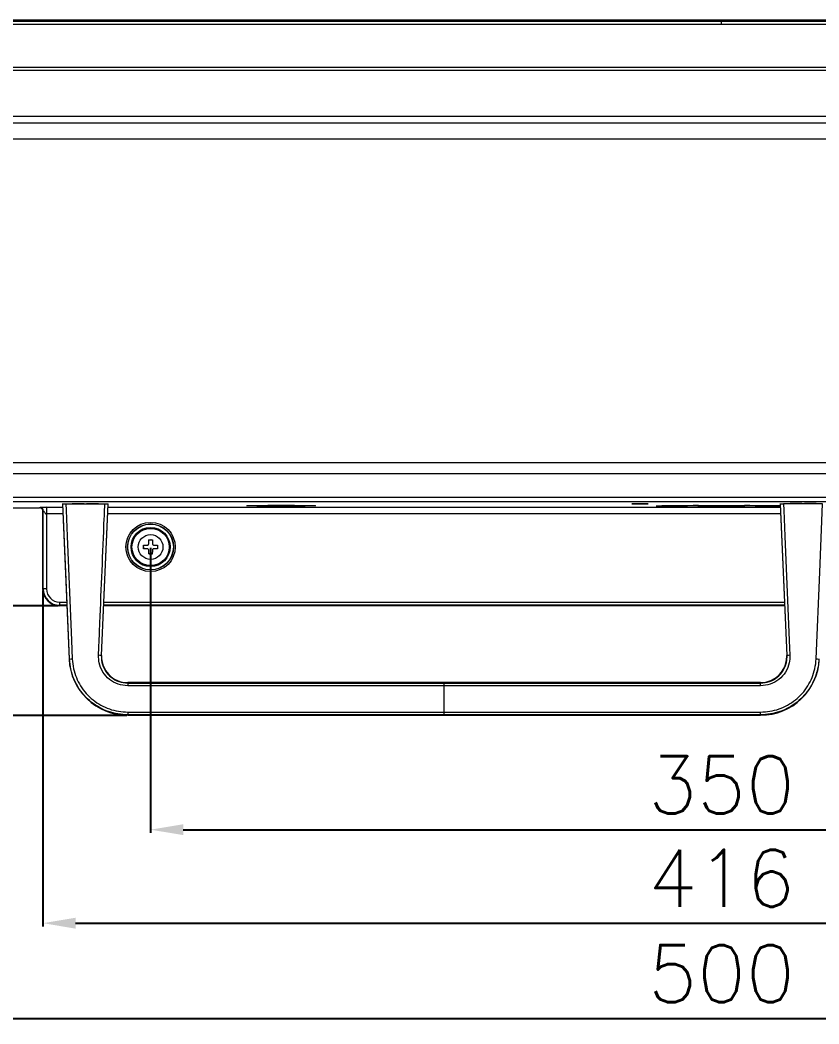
# Model space of a CAD drawing. Extents: x 1944 to 4044, y -46 to 2924.
# Drawn here: x 2316.9 to 2561.7, y 396.9 to 704.8 of the extents above; entities that cross this region are included whole.
import ezdxf

# ---------------------------------------------------------------- set-up
doc = ezdxf.new("R2010")
doc.units = 0
doc.header["$LTSCALE"] = 23.1
doc.layers.get('0').update_dxf_attribs({"linetype": 'CONTINUOUS'})
doc.layers.get('Defpoints').update_dxf_attribs({"linetype": 'CONTINUOUS'})
doc.styles.get("Standard").update_dxf_attribs({"font": 'txt.shx', "bigfont": 'whgtxt.shx'})
doc.dimstyles.get("Standard").update_dxf_attribs({"dimtxt": 2.5, "dimasz": 0.18, "dimexe": 0.18, "dimexo": 0.0625, "dimgap": 0.09, "dimtad": 0, "dimtih": 1, "dimtoh": 1, "dimdec": 4, "dimzin": 0, "dimdsep": 46, "dimtxsty": 'Standard', "dimcen": 0.09, "dimadec": 0, "dimazin": 0, "dimtp": 0.001, "dimtm": 0.001, "dimtfac": 1, "dimtdec": 4, "dimtofl": 0, "dimtmove": 0, "dimatfit": 0, "dimfxl": 0, "dimtolj": 1, "dimtzin": 0, "dimarcsym": 0})

# ---------------------------------------------------------------- blocks, each defined once
blk = doc.blocks.new('*D80')
at = {"color": 2, "lineweight": -2, "transparency": 16777216}
for p, q in [((2281.88, 566.87), (2281.88, 397.58)), ((2781.88, 566.87), (2781.88, 397.58)), ((2291.88, 398.58), (2771.88, 398.58))]:
    blk.add_line(p, q, dxfattribs=at)
at = {"color": 2, "transparency": 16777216}
for points in [[(2291.88, 400.25), (2291.88, 396.91), (2281.88, 398.58)], [(2771.88, 400.25), (2771.88, 396.91), (2781.88, 398.58)]]:
    blk.add_solid(points, dxfattribs=at)
at = {"layer": 'Defpoints', "color": 0, "transparency": 16777216}
for p in [(2281.88, 567.17), (2781.88, 567.17), (2781.88, 398.58)]:
    blk.add_point(p, dxfattribs=at)
at = {"color": 2, "transparency": 16777216, "insert": (2531.88, 412.33), "char_height": 17.5, "attachment_point": 5}
blk.add_mtext('\\A1;500', dxfattribs=at)
blk = doc.blocks.new('*D81')
at = {"color": 2, "lineweight": -2, "transparency": 16777216}
for p, q in [((2323.88, 529.79), (2323.88, 426.81)), ((2739.88, 529.79), (2739.88, 426.81)), ((2333.88, 427.81), (2729.88, 427.81))]:
    blk.add_line(p, q, dxfattribs=at)
at = {"color": 2, "transparency": 16777216}
for points in [[(2333.88, 429.48), (2333.88, 426.14), (2323.88, 427.81)], [(2729.88, 429.48), (2729.88, 426.14), (2739.88, 427.81)]]:
    blk.add_solid(points, dxfattribs=at)
at = {"layer": 'Defpoints', "color": 0, "transparency": 16777216}
for p in [(2323.88, 530.09), (2739.88, 530.09), (2739.88, 427.81)]:
    blk.add_point(p, dxfattribs=at)
at = {"color": 2, "transparency": 16777216, "insert": (2531.88, 441.56), "char_height": 17.5, "attachment_point": 5}
blk.add_mtext('\\A1;416', dxfattribs=at)
blk = doc.blocks.new('*D82')
at = {"color": 2, "lineweight": -2, "transparency": 16777216}
for p, q in [((2356.88, 542.87), (2356.88, 455.48)), ((2706.88, 542.87), (2706.88, 455.48)), ((2366.88, 456.48), (2696.88, 456.48))]:
    blk.add_line(p, q, dxfattribs=at)
at = {"color": 2, "transparency": 16777216}
for points in [[(2366.88, 458.15), (2366.88, 454.82), (2356.88, 456.48)], [(2696.88, 458.15), (2696.88, 454.82), (2706.88, 456.48)]]:
    blk.add_solid(points, dxfattribs=at)
at = {"layer": 'Defpoints', "color": 0, "transparency": 16777216}
for p in [(2356.88, 543.17), (2706.88, 543.17), (2706.88, 456.48)]:
    blk.add_point(p, dxfattribs=at)
at = {"color": 2, "transparency": 16777216, "insert": (2531.88, 470.23), "char_height": 17.5, "attachment_point": 5}
blk.add_mtext('\\A1;350', dxfattribs=at)
blk = doc.blocks.new('*D83')
at = {"color": 2, "lineweight": -2, "transparency": 16777216}
for p, q in [((2297.1, 704.67), (2175.76, 704.67)), ((2176.76, 501.49), (2176.76, 694.67)), ((2349.58, 491.49), (2175.76, 491.49))]:
    blk.add_line(p, q, dxfattribs=at)
at = {"color": 2, "transparency": 16777216}
for points in [[(2175.09, 694.67), (2178.43, 694.67), (2176.76, 704.67)], [(2175.09, 501.49), (2178.43, 501.49), (2176.76, 491.49)]]:
    blk.add_solid(points, dxfattribs=at)
at = {"layer": 'Defpoints', "color": 0, "transparency": 16777216}
for p in [(2176.76, 704.67), (2297.4, 704.67), (2349.88, 491.49)]:
    blk.add_point(p, dxfattribs=at)
at = {"color": 2, "transparency": 16777216, "insert": (2163.01, 598.08), "char_height": 17.5, "attachment_point": 5, "rotation": 90}
blk.add_mtext('\\A1;213.2', dxfattribs=at)
blk = doc.blocks.new('*D84')
at = {"color": 2, "lineweight": -2, "transparency": 16777216}
for p, q in [((2286.58, 675.09), (2206.19, 675.09)), ((2207.19, 535.09), (2207.19, 665.09)), ((2328.58, 525.09), (2206.19, 525.09))]:
    blk.add_line(p, q, dxfattribs=at)
at = {"color": 2, "transparency": 16777216}
for points in [[(2205.53, 665.09), (2208.86, 665.09), (2207.19, 675.09)], [(2205.53, 535.09), (2208.86, 535.09), (2207.19, 525.09)]]:
    blk.add_solid(points, dxfattribs=at)
at = {"layer": 'Defpoints', "color": 0, "transparency": 16777216}
for p in [(2207.19, 675.09), (2286.88, 675.09), (2328.88, 525.09)]:
    blk.add_point(p, dxfattribs=at)
at = {"color": 2, "transparency": 16777216, "insert": (2193.44, 600.09), "char_height": 17.5, "attachment_point": 5, "rotation": 90}
blk.add_mtext('\\A1;150', dxfattribs=at)
blk = doc.blocks.new('A$C7AF3309A')
at = {"color": 8, "linetype": 'Continuous', "lineweight": 15}
for p, q in [((250, 290.25), (250, 290.6)), ((21.7, 154.9), (416.87, 154.9)), ((416.86, 151.39), (21.7, 151.39)), ((21.7, 144.3), (416.86, 144.3)), ((416.86, 142.82), (21.7, 142.82)), ((243, 141.34), (243, 141.68)), ((257, 141.34), (257, 141.68)), ((43.12, 141.17), (48.06, 141.17)), ((48.15, 139.17), (43.12, 139.17)), ((268.15, 139.17), (61.85, 139.17)), ((61.94, 141.17), (268.06, 141.17)), ((47.12, 112.13), (49.29, 112.13)), ((49.33, 111.13), (47.12, 111.13)), ((269.34, 111.13), (60.65, 111.13)), ((60.7, 112.13), (269.3, 112.13))]:
    blk.add_line(p, q, dxfattribs=at)
at = {"color": 7, "linetype": 'Continuous', "lineweight": 15}
for p, q in [((29, 276.12), (471, 276.12)), ((471, 275.1), (29, 275.1)), ((21.7, 259.11), (478.3, 259.11)), ((368, 261.01), (23, 261.01)), ((478.3, 254.11), (21.7, 254.11)), ((48.02, 142.17), (50.02, 94.65)), ((48.13, 142.29), (48.11, 142.31)), ((51, 142.31), (51, 142.31)), ((51, 142.31), (54.6, 142.31)), ((54.6, 142.31), (54.6, 142.31)), ((55.4, 142.31), (55.4, 142.31)), ((55.4, 142.31), (59, 142.31)), ((59, 142.31), (59, 142.31)), ((61.87, 142.29), (59.88, 95.76)), ((60, 95.75), (61.98, 142.17)), ((61.87, 142.29), (61.89, 142.31)), ((243, 141.68), (257, 141.68)), ((268.02, 142.17), (270, 95.75)), ((268.13, 142.29), (268.11, 142.31)), ((270.12, 95.76), (268.13, 142.29)), ((274.6, 142.31), (271, 142.31)), ((271, 142.31), (271, 142.31)), ((274.6, 142.31), (274.6, 142.31)), ((275.4, 142.31), (275.4, 142.31)), ((279, 142.31), (275.4, 142.31)), ((279, 142.31), (279, 142.31)), ((12.07, 141.01), (41, 141.01)), ((41, 141.01), (41.12, 141.13)), ((42.12, 140.13), (42, 140.01)), ((42, 116.01), (42, 140.01)), ((42.12, 116.13), (42.12, 140.13)), ((43.12, 139.17), (43.12, 116.13)), ((257, 141.34), (243, 141.34)), ((72.86, 129.43), (72.83, 129.26)), ((74.46, 131.12), (74.34, 131.09)), ((74.45, 130.05), (74.47, 131.17)), ((76.04, 129.56), (77.16, 129.54)), ((77.18, 129.19), (77.16, 129.36)), ((72.82, 128.91), (72.84, 128.66)), ((73.96, 128.46), (72.84, 128.48)), ((74.42, 126.9), (74.79, 126.83)), ((75.55, 127.97), (75.53, 126.85)), ((77.14, 128.58), (77.18, 128.84)), ((42, 116.01), (42.12, 116.13)), ((43.12, 116.13), (42.12, 116.13)), ((47.12, 111.13), (47, 111.01)), ((49.33, 111.01), (47, 111.01)), ((47.12, 112.13), (47.12, 111.13)), ((269.35, 111.01), (60.65, 111.01)), ((59.88, 95.76), (60, 95.75)), ((270.12, 95.76), (270, 95.75)), ((50.14, 94.66), (50.02, 94.65)), ((68, 87.4), (68, 87.29)), ((262, 87.4), (68, 87.4)), ((262, 87.4), (262, 87.29)), ((68, 77.54), (68, 77.42)), ((68, 77.42), (262, 77.42)), ((262, 77.54), (262, 77.42))]:
    blk.add_line(p, q, dxfattribs=at)
at = {"color": 7, "linetype": 'Continuous', "lineweight": 15, "flags": 128}
for points in [[(29, 290.25), (31, 290.25), (39, 290.25), (71, 290.25), (199, 290.25), (250, 290.25)], [(250, 290.25), (252, 290.25), (260, 290.25), (292, 290.25), (420, 290.25), (439.97, 290.25), (471, 290.25)], [(250, 289.28), (201.5, 289.28), (29, 289.28)], [(471, 289.28), (422.5, 289.28), (250, 289.28)], [(50.14, 94.66), (49.01, 121.3), (48.13, 142.29)], [(49.01, 142.28), (49.09, 140.28), (49.42, 132.29), (50.75, 100.32), (50.98, 94.69)], [(269.01, 142.28), (269.09, 140.28), (269.43, 132.29), (270.77, 100.32), (270.96, 95.8)], [(279.02, 94.69), (280.12, 121.33), (280.99, 142.28)], [(75.57, 131.12), (75.14, 131.19), (75.12, 131.19)]]:
    blk.add_lwpolyline(points, dxfattribs=at)
at = {"color": 7, "linetype": 'Continuous', "lineweight": 15}
for radius in [7.55, 7.05, 7.01, 6, 5.7, 3.79, 3.79]:
    blk.add_circle((75, 129.01), radius, dxfattribs=at)
for centre, radius, start, end in [((49.5, -131.92), 227.91, 87.3893, 87.6006), ((68, 95.41), 8.01, 177.5545, 270), ((262, 95.41), 8.01, 270, 2.4455), ((262, 95.41), 8.01, 0, 2.4455), ((280.5, -131.92), 227.91, 92.3994, 92.6107), ((68, 95.41), 17.99, 182.4171, 270), ((30.02, 586.92), 492.68, 272.3408, 272.4385), ((262, 95.41), 8.01, 270, 0), ((262, 95.41), 17.99, 270, 357.5829), ((299.98, 586.92), 492.68, 267.5615, 267.6592), ((380.5, 86.63), 312.51, 179.8796, 180.0336), ((-50.51, 86.63), 312.51, 359.9664, 0.1204), ((407.43, 78.19), 339.43, 179.969, 180.1109), ((-77.43, 78.19), 339.43, 359.8891, 0.031)]:
    blk.add_arc(centre, radius, start, end, dxfattribs=at)
for centre, major_axis in [((115, 141.66), (10.5, 0)), ((225, 142.25), (2.5, 0))]:
    blk.add_ellipse(centre, major_axis=major_axis, ratio=0.013091, dxfattribs=at)
for centre, major_axis, ratio, start_param, end_param in [((243, 141.51), (13, 0), 0.013091, 1.570796, 4.712389), ((257, 141.51), (13, 0), 0.013091, 0.555765, 1.570796), ((41, 140.01), (-0.707, -0.707), 0.999829, 2.35628, 3.926905), ((257, 141.51), (13, 0), 0.013091, 4.712389, 5.728538), ((47, 116.01), (-3.54, -3.54), 0.999829, 5.497873, 7.068498), ((47.12, 116.13), (3.54, 3.54), 0.999897, 2.35628, 3.926905), ((47.12, 116.13), (-2.83, -2.83), 0.999829, 5.497873, 7.068498)]:
    blk.add_ellipse(centre, major_axis=major_axis, ratio=ratio, start_param=start_param, end_param=end_param, dxfattribs=at)
for points, knots in [([(250, 290.6), (242.4, 290.6), (227.64, 290.6), (206.15, 290.6), (185.97, 290.6), (167.08, 290.6), (149.6, 290.6), (133.49, 290.6), (118.75, 290.6), (105.26, 290.6), (92.47, 290.6), (80.15, 290.6), (68.09, 290.6), (56.65, 290.6), (48.24, 290.6), (42.66, 290.6), (39.73, 290.6), (36.85, 290.6), (34.01, 290.6), (31.16, 290.6), (28.15, 290.6), (25.08, 290.6), (22.24, 290.59), (19.89, 290.59), (18.37, 290.57), (17.73, 290.55), (17.88, 290.54), (17.89, 290.54)], [0, 0, 0, 0, 0.0955976, 0.1857287, 0.2703943, 0.3495949, 0.4233305, 0.4904297, 0.5522566, 0.6088106, 0.6600911, 0.7132813, 0.7638148, 0.8117871, 0.8571977, 0.8697017, 0.8819965, 0.8940821, 0.9059586, 0.9176334, 0.9300069, 0.943734, 0.956778, 0.9705005, 0.9845646, 0.9988094, 1, 1, 1, 1]), ([(483.96, 290.6), (483.97, 290.6), (484.03, 290.6), (483.71, 290.6), (483.03, 290.6), (481.91, 290.6), (480.45, 290.6), (478.67, 290.6), (476.63, 290.6), (474.41, 290.6), (470.88, 290.6), (466.09, 290.6), (460.09, 290.6), (454.03, 290.6), (447.62, 290.6), (440.6, 290.6), (432.69, 290.6), (423.49, 290.6), (412.91, 290.6), (400.87, 290.6), (387.74, 290.6), (373.51, 290.6), (358.19, 290.6), (342.11, 290.6), (325.33, 290.6), (307.88, 290.6), (289.45, 290.6), (270.05, 290.6), (256.79, 290.6), (250, 290.6)], [0, 0, 0, 0, 0.0005051, 0.0101197, 0.0197654, 0.0294583, 0.0391896, 0.048949, 0.0587291, 0.0685173, 0.0783105, 0.1030428, 0.1279623, 0.153073, 0.1784891, 0.2077466, 0.2405567, 0.2769191, 0.3223381, 0.3723019, 0.42681, 0.4858617, 0.5494564, 0.6175937, 0.6859979, 0.7584403, 0.8349211, 0.9154407, 1, 1, 1, 1]), ([(48.13, 142.29), (48.14, 142.29), (48.16, 142.29), (48.34, 142.28), (48.6, 142.28), (48.84, 142.28), (48.98, 142.28), (49.01, 142.28)], [0, 0, 0, 0, 0.2340485, 0.4680915, 0.7022777, 0.9366731, 1, 1, 1, 1]), ([(49.01, 142.28), (49.88, 142.28), (51.92, 142.28), (55.93, 142.28), (59.05, 142.28), (60.99, 142.28)], [0, 0, 0, 0, 0.219663, 0.512467, 1, 1, 1, 1]), ([(59.04, 95.8), (59.07, 96.46), (59.21, 99.79), (59.8, 113.78), (60.42, 128.61), (60.93, 140.77), (60.99, 142.28)], [0, 0, 0, 0, 0.042987, 0.214936, 0.902733, 1, 1, 1, 1]), ([(60.99, 142.28), (61.1, 142.28), (61.32, 142.28), (61.6, 142.28), (61.79, 142.29), (61.86, 142.29), (61.87, 142.29), (61.87, 142.29)], [0, 0, 0, 0, 0.234531, 0.469063, 0.703521, 0.937781, 1, 1, 1, 1]), ([(268.13, 142.29), (268.14, 142.29), (268.16, 142.29), (268.34, 142.28), (268.6, 142.28), (268.84, 142.28), (268.98, 142.28), (269.01, 142.28)], [0, 0, 0, 0, 0.234043, 0.468081, 0.702265, 0.936663, 1, 1, 1, 1]), ([(280.99, 142.28), (280.12, 142.28), (278.08, 142.28), (274.07, 142.28), (270.95, 142.28), (269.01, 142.28)], [0, 0, 0, 0, 0.219663, 0.512467, 1, 1, 1, 1]), ([(43.12, 141.17), (42.89, 141.17), (42.5, 141.16), (42.04, 141.16), (41.72, 141.16), (41.43, 141.15), (41.18, 141.14), (41.14, 141.13), (41.12, 141.13)], [0, 0, 0, 0, 0.167513, 0.290863, 0.399721, 0.513555, 0.747506, 1, 1, 1, 1]), ([(42.12, 140.13), (42.12, 140.12), (42.14, 140.11), (42.22, 140.02), (42.33, 139.86), (42.49, 139.63), (42.63, 139.44), (42.77, 139.28), (42.87, 139.21), (43.01, 139.17), (43.08, 139.17), (43.12, 139.17)], [0, 0, 0, 0, 0.11625, 0.239466, 0.377361, 0.535516, 0.744793, 0.772925, 0.886887, 0.942635, 1, 1, 1, 1]), ([(72.84, 128.48), (72.84, 128.72), (72.85, 129.09), (72.86, 129.46), (72.86, 129.58)], [0, 0, 0, 0, 0.669516, 1, 1, 1, 1]), ([(72.86, 129.58), (73.1, 129.57), (73.46, 129.57), (73.82, 129.56), (73.94, 129.56)], [0, 0, 0, 0, 0.679117, 1, 1, 1, 1]), ([(73.94, 129.56), (74, 129.56), (74.11, 129.57), (74.26, 129.65), (74.37, 129.78), (74.44, 129.92), (74.45, 130.01), (74.45, 130.05)], [0, 0, 0, 0, 0.214072, 0.428174, 0.641655, 0.854881, 1, 1, 1, 1]), ([(74.47, 131.17), (74.71, 131.16), (75.08, 131.16), (75.45, 131.15), (75.57, 131.15)], [0, 0, 0, 0, 0.669516, 1, 1, 1, 1]), ([(75.57, 131.15), (75.56, 130.91), (75.56, 130.55), (75.55, 130.19), (75.55, 130.07)], [0, 0, 0, 0, 0.679117, 1, 1, 1, 1]), ([(75.55, 130.07), (75.55, 130.01), (75.56, 129.9), (75.65, 129.75), (75.77, 129.63), (75.91, 129.57), (76, 129.56), (76.04, 129.56)], [0, 0, 0, 0, 0.214072, 0.428174, 0.641655, 0.854881, 1, 1, 1, 1]), ([(77.16, 129.54), (77.16, 129.29), (77.15, 128.93), (77.14, 128.56), (77.14, 128.44)], [0, 0, 0, 0, 0.669516, 1, 1, 1, 1]), ([(74.45, 127.95), (74.45, 128), (74.44, 128.12), (74.35, 128.27), (74.23, 128.38), (74.09, 128.45), (74, 128.45), (73.96, 128.46)], [0, 0, 0, 0, 0.214072, 0.428174, 0.641655, 0.854881, 1, 1, 1, 1]), ([(74.43, 126.87), (74.44, 127.11), (74.44, 127.47), (74.45, 127.83), (74.45, 127.95)], [0, 0, 0, 0, 0.6791172, 1, 1, 1, 1]), ([(75.53, 126.85), (75.29, 126.85), (74.92, 126.86), (74.55, 126.87), (74.43, 126.87)], [0, 0, 0, 0, 0.669516, 1, 1, 1, 1]), ([(76.06, 128.46), (76, 128.46), (75.89, 128.45), (75.74, 128.36), (75.63, 128.24), (75.56, 128.1), (75.55, 128.01), (75.55, 127.97)], [0, 0, 0, 0, 0.214072, 0.428174, 0.641655, 0.854881, 1, 1, 1, 1]), ([(77.14, 128.44), (76.9, 128.44), (76.54, 128.45), (76.18, 128.46), (76.06, 128.46)], [0, 0, 0, 0, 0.679117, 1, 1, 1, 1]), ([(68, 86.45), (66.99, 86.55), (64.98, 86.75), (62.29, 88.29), (60.26, 90.57), (59.13, 93.21), (59.07, 95.01), (59.04, 95.8)], [0, 0, 0, 0, 0.208973, 0.418032, 0.627037, 0.836024, 1, 1, 1, 1]), ([(59.88, 95.76), (59.91, 95.04), (59.97, 93.41), (60.99, 91.02), (62.83, 88.96), (65.26, 87.56), (67.09, 87.38), (68, 87.29)], [0, 0, 0, 0, 0.163874, 0.372907, 0.581935, 0.790968, 1, 1, 1, 1]), ([(270.96, 95.8), (270.93, 95.01), (270.87, 93.21), (269.74, 90.57), (267.71, 88.29), (265.02, 86.75), (263.01, 86.55), (262, 86.45)], [0, 0, 0, 0, 0.1639759, 0.3729634, 0.5819675, 0.7910267, 1, 1, 1, 1]), ([(262, 87.29), (262.91, 87.38), (264.74, 87.56), (267.17, 88.96), (269.01, 91.02), (270.03, 93.41), (270.09, 95.04), (270.12, 95.76)], [0, 0, 0, 0, 0.209032, 0.418065, 0.627093, 0.836126, 1, 1, 1, 1]), ([(68, 77.54), (66.99, 77.59), (64.98, 77.69), (62.05, 78.47), (59.3, 79.7), (56.78, 81.39), (54.59, 83.47), (52.77, 85.89), (51.4, 88.59), (50.43, 91.53), (50.24, 93.59), (50.14, 94.66)], [0, 0, 0, 0, 0.1103522, 0.2207044, 0.3310566, 0.4414089, 0.5517601, 0.6621113, 0.7724637, 0.8828161, 1, 1, 1, 1]), ([(50.98, 94.69), (51.07, 93.68), (51.26, 91.71), (52.18, 88.91), (53.48, 86.34), (55.22, 84.03), (57.31, 82.05), (59.71, 80.44), (62.33, 79.27), (65.13, 78.52), (67.04, 78.42), (68, 78.38)], [0, 0, 0, 0, 0.117195, 0.227552, 0.337909, 0.448257, 0.558604, 0.668945, 0.779285, 0.889644, 1, 1, 1, 1]), ([(262, 78.38), (262.96, 78.42), (264.87, 78.52), (267.67, 79.27), (270.29, 80.44), (272.69, 82.05), (274.78, 84.03), (276.52, 86.34), (277.82, 88.91), (278.74, 91.71), (278.93, 93.68), (279.02, 94.69)], [0, 0, 0, 0, 0.110356, 0.220715, 0.331055, 0.441396, 0.551743, 0.662091, 0.772448, 0.882805, 1, 1, 1, 1]), ([(279.86, 94.66), (279.76, 93.59), (279.57, 91.53), (278.6, 88.59), (277.23, 85.89), (275.41, 83.47), (273.22, 81.39), (270.7, 79.7), (267.95, 78.47), (265.01, 77.69), (263, 77.59), (262, 77.54)], [0, 0, 0, 0, 0.1171839, 0.2275363, 0.3378887, 0.4482399, 0.5585911, 0.6689434, 0.7792956, 0.8896478, 1, 1, 1, 1]), ([(68, 87.29), (91.45, 87.29), (123.78, 87.29), (156.11, 87.29), (165, 87.29)], [0, 0, 0, 0, 0.725147, 1, 1, 1, 1]), ([(165, 86.45), (164.33, 86.45), (161, 86.45), (147, 86.45), (115.33, 86.46), (86.33, 86.45), (68, 86.45)], [0, 0, 0, 0, 0.020618, 0.103092, 0.432987, 1, 1, 1, 1]), ([(165, 87.29), (181.17, 87.29), (213.51, 87.29), (245.84, 87.29), (262, 87.29)], [0, 0, 0, 0, 0.500186, 1, 1, 1, 1]), ([(262, 86.45), (238.55, 86.45), (206.22, 86.46), (173.89, 86.45), (165, 86.45)], [0, 0, 0, 0, 0.725148, 1, 1, 1, 1]), ([(68, 78.38), (91.45, 78.37), (123.78, 78.37), (156.11, 78.38), (165, 78.38)], [0, 0, 0, 0, 0.725148, 1, 1, 1, 1]), ([(165, 77.54), (148.83, 77.54), (116.49, 77.54), (84.16, 77.54), (68, 77.54)], [0, 0, 0, 0, 0.500184, 1, 1, 1, 1]), ([(165, 78.38), (165.67, 78.38), (169, 78.38), (183, 78.37), (214.67, 78.37), (243.67, 78.37), (262, 78.38)], [0, 0, 0, 0, 0.020618, 0.103092, 0.432987, 1, 1, 1, 1]), ([(262, 77.54), (238.55, 77.54), (206.22, 77.54), (173.89, 77.54), (165, 77.54)], [0, 0, 0, 0, 0.725139, 1, 1, 1, 1])]:
    blk.add_open_spline(points, degree=3, knots=knots, dxfattribs=at)
for points in [[(250, 289.28), (250, 289.4), (250, 289.63), (250, 289.93), (250, 290.16), (250, 290.22), (250, 290.25)], [(42.12, 140.13), (42.1, 140.26), (42.07, 140.52), (41.84, 140.85), (41.51, 141.08), (41.25, 141.11), (41.12, 141.13)], [(43.12, 141.17), (43.12, 141.13), (43.12, 141.07), (43.12, 140.6), (43.12, 139.95), (43.12, 139.43), (43.12, 139.17)], [(165, 86.45), (165, 86.56), (165, 86.79), (165, 87.06), (165, 87.25), (165, 87.28), (165, 87.29)], [(165, 78.38), (165, 79.72), (165, 82.41), (165, 85.1), (165, 86.45)], [(165, 77.54), (165, 77.55), (165, 77.58), (165, 77.76), (165, 78.04), (165, 78.26), (165, 78.38)]]:
    blk.add_open_spline(points, degree=3, dxfattribs=at)

msp = doc.modelspace()

# ---------------------------------------------------------------- block references
at = {"lineweight": 15}
msp.add_blockref('A$C7AF3309A', (2281.88, 414.17), dxfattribs=at)

# ---------------------------------------------------------------- dimensions: what is measured, and where the dimension line sits
dim = msp.add_linear_dim(base=(2176.76, 704.67), p1=(2349.88, 491.49), p2=(2297.4, 704.67), angle=90, dimstyle='Standard', override={"dimtxt": 17.5, "dimasz": 10, "dimexe": 1, "dimexo": 0.3, "dimgap": 5, "dimtad": 1, "dimtih": 0, "dimtoh": 0, "dimdec": 1, "dimzin": 8, "dimcen": 0, "dimclrd": 2, "dimclre": 2, "dimclrt": 2, "dimazin": 2, "dimtp": 0.1, "dimtm": 0, "dimtfac": 0.5, "dimtdec": 1, "dimatfit": 3, "dimfxl": 2.5, "dimarcsym": 1})
dim.commit()
dim.dimension.update_dxf_attribs({"geometry": '*D83', "text_midpoint": (2176.76, 598.08), "dimtype": 160})
dim = msp.add_linear_dim(base=(2207.19, 675.09), p1=(2328.88, 525.09), p2=(2286.88, 675.09), angle=90, dimstyle='Standard', override={"dimtxt": 17.5, "dimasz": 10, "dimexe": 1, "dimexo": 0.3, "dimgap": 5, "dimtad": 1, "dimtih": 0, "dimtoh": 0, "dimdec": 1, "dimzin": 8, "dimcen": 0, "dimclrd": 2, "dimclre": 2, "dimclrt": 2, "dimazin": 2, "dimtp": 0.1, "dimtm": 0, "dimtfac": 0.5, "dimtdec": 1, "dimatfit": 3, "dimfxl": 2.5, "dimarcsym": 1})
dim.commit()
dim.dimension.update_dxf_attribs({"geometry": '*D84', "text_midpoint": (2193.44, 600.09)})
for base, p1, p2, picture, middle in [((2781.88, 398.58), (2281.88, 567.17), (2781.88, 567.17), '*D80', (2531.88, 412.33)), ((2706.88, 456.48), (2356.88, 543.17), (2706.88, 543.17), '*D82', (2531.88, 470.23)), ((2739.88, 427.81), (2323.88, 530.09), (2739.88, 530.09), '*D81', (2531.88, 441.56))]:
    dim = msp.add_linear_dim(base=base, p1=p1, p2=p2, dimstyle='Standard', override={"dimtxt": 17.5, "dimasz": 10, "dimexe": 1, "dimexo": 0.3, "dimgap": 5, "dimtad": 1, "dimtih": 0, "dimtoh": 0, "dimdec": 1, "dimzin": 8, "dimcen": 0, "dimclrd": 2, "dimclre": 2, "dimclrt": 2, "dimazin": 2, "dimtp": 0.1, "dimtm": 0, "dimtfac": 0.5, "dimtdec": 1, "dimatfit": 3, "dimfxl": 2.5, "dimarcsym": 1})
    dim.commit()
    dim.dimension.update_dxf_attribs({"geometry": picture, "text_midpoint": middle})

doc.saveas('drawing.dxf')
